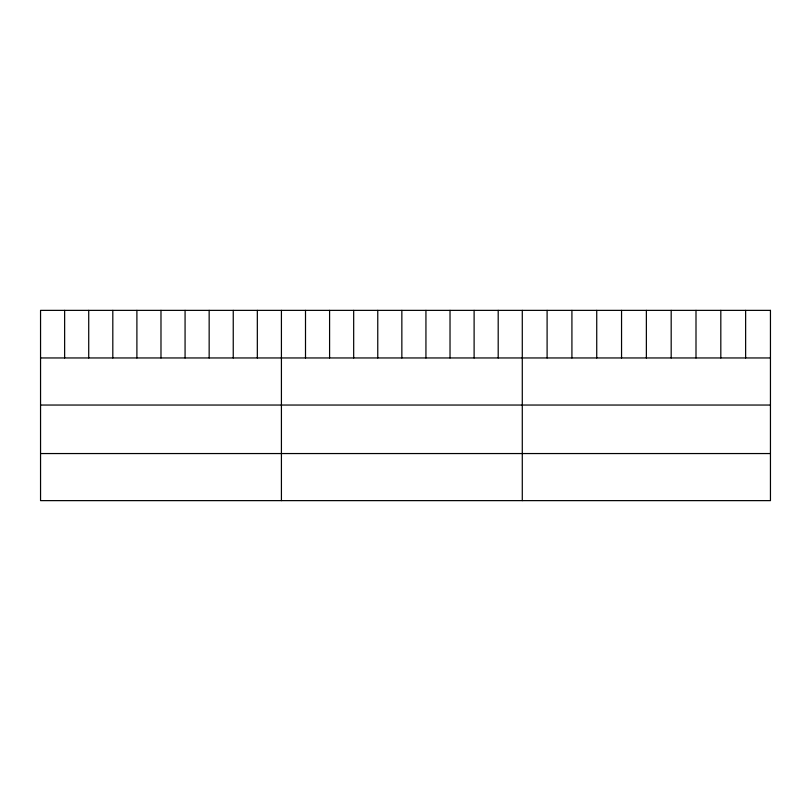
<?xml version="1.0" encoding="UTF-8"?>
<svg xmlns="http://www.w3.org/2000/svg" width="811" height="811" viewBox="0 0 811 811"><rect width="100%" height="100%" fill="white"/><g stroke="black" fill="none" stroke-linecap="round" stroke-linejoin="round"><path stroke-width="1.22" d="M40.55 357.955L770.45 357.955M40.55 405.044L770.45 405.044M40.55 453.552L770.45 453.552M745.633 310.37L745.633 357.955M720.817 310.37L720.817 357.955M696 310.37L696 357.955M671.184 310.37L671.184 357.955M646.367 310.37L646.367 357.955M621.55 310.37L621.55 357.955M596.734 310.37L596.734 357.955M571.917 310.37L571.917 357.955M547.101 310.37L547.101 357.955M522.284 310.37L522.284 500.63M498.197 310.37L498.197 357.955M474.111 310.37L474.111 357.955M450.024 310.37L450.024 357.955M425.937 310.37L425.937 357.955M401.85 310.37L401.85 357.955M377.764 310.37L377.764 357.955M353.677 310.37L353.677 357.955M329.59 310.37L329.59 357.955M305.504 310.37L305.504 357.955M281.417 310.37L281.417 500.63M257.33 310.37L257.33 357.955M233.244 310.37L233.244 357.955M209.157 310.37L209.157 357.955M185.07 310.37L185.07 357.955M160.983 310.37L160.983 357.955M136.897 310.37L136.897 357.955M112.81 310.37L112.81 357.955M88.723 310.37L88.723 357.955M64.637 310.37L64.637 357.955M770.45 310.37L40.55 310.37L40.55 500.63L770.45 500.63L770.45 310.37"/></g></svg>
